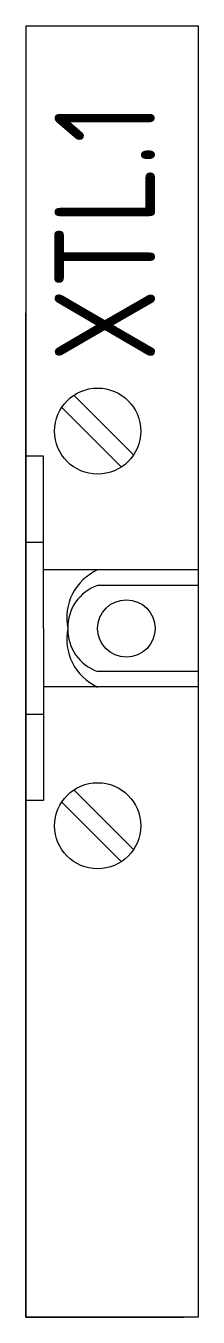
# Model space of a CAD drawing. Header units: millimetres. Extents: x 3520 to 8864, y 403 to 1747.
# Drawn here: x 5970.61 to 5976.61, y 1235.3 to 1280.3 of the extents above; entities that cross this region are included whole.
import ezdxf

# ---------------------------------------------------------------- set-up
doc = ezdxf.new("R2010")
doc.units = ezdxf.units.MM
doc.layers.add('Стерка', color=7, linetype='Continuous', lineweight=15)
doc.styles.add('ГОСТ В', font='GOST_0.TTF', dxfattribs={"height": 3.5})

msp = doc.modelspace()

# ---------------------------------------------------------------- linework, layer by layer
at = {"layer": 'Стерка', "color": 7}
for p, q in [((5970.611, 1280.297, 1518.358), (5970.611, 1235.297, 1518.358)), ((5970.611, 1280.297, 1518.358), (5970.611, 1235.297, 1518.358)), ((5970.611, 1280.297, 1518.358), (5976.611, 1280.297, 1518.358)), ((5976.611, 1280.297, 1518.358), (5976.611, 1235.297, 1518.358)), ((5976.611, 1280.297, 1518.358), (5976.611, 1235.297, 1518.358)), ((5970.611, 1275.297, 1518.358), (5970.611, 1240.297, 1518.358)), ((5970.611, 1275.297, 1518.358), (5970.611, 1240.297, 1518.358)), ((5970.611, 1235.297, 1518.358), (5970.611, 1270.297, 1518.358)), ((5970.611, 1235.297, 1518.358), (5970.611, 1270.297, 1518.358)), ((5972.284, 1267.424, 1518.358), (5974.362, 1265.346, 1518.358)), ((5971.859, 1267, 1518.358), (5973.938, 1264.922, 1518.358)), ((5971.224, 1265.297, 1518.358), (5970.611, 1265.297, 1518.358)), ((5971.224, 1262.297, 1518.358), (5971.224, 1265.297, 1518.358)), ((5970.611, 1252.797, 1518.358), (5970.611, 1262.797, 1518.358)), ((5970.611, 1252.797, 1518.358), (5970.611, 1262.797, 1518.358)), ((5971.224, 1262.297, 1518.358), (5970.611, 1262.297, 1518.358)), ((5971.224, 1259.297, 1518.358), (5971.224, 1262.297, 1518.358)), ((5976.611, 1261.338, 1518.358), (5971.224, 1261.338, 1518.358)), ((5976.611, 1260.797, 1518.358), (5973.111, 1260.797, 1518.358)), ((5971.224, 1259.297, 1518.358), (5971.224, 1256.297, 1518.358)), ((5970.611, 1257.797, 1518.358), (5970.611, 1247.797, 1518.358)), ((5970.611, 1257.797, 1518.358), (5970.611, 1247.797, 1518.358)), ((5976.611, 1257.797, 1518.358), (5973.111, 1257.797, 1518.358)), ((5976.611, 1257.257, 1518.358), (5971.224, 1257.257, 1518.358)), ((5971.224, 1256.297, 1518.358), (5970.611, 1256.297, 1518.358)), ((5971.224, 1256.297, 1518.358), (5971.224, 1253.297, 1518.358)), ((5971.224, 1253.297, 1518.358), (5970.611, 1253.297, 1518.358)), ((5974.362, 1251.594, 1518.358), (5972.284, 1253.673, 1518.358)), ((5973.938, 1251.17, 1518.358), (5971.859, 1253.248, 1518.358)), ((5976.611, 1235.297, 1518.358), (5970.611, 1235.297, 1518.358)), ((5970.611, 1235.297, 1518.358), (5976.111, 1235.297, 1518.358))]:
    msp.add_line(p, q, dxfattribs=at)
for centre, radius in [((5973.111, 1266.173, 1518.358), 1.5), ((5974.111, 1259.297, 1518.358), 1), ((5974.111, 1259.297, 1518.358), 1), ((5973.111, 1252.421, 1518.358), 1.5)]:
    msp.add_circle(centre, radius, dxfattribs=at)
for centre, radius, start, end in [((5973.865, 1259.671, 1518.358), 1.829, 114.3386, 191.802), ((5973.61, 1259.344, 1518.358), 1.537, 108.9686, 181.7422), ((5973.865, 1258.923, 1518.358), 1.829, 168.198, 245.6614), ((5973.61, 1259.25, 1518.358), 1.537, 178.2578, 251.0314)]:
    msp.add_arc(centre, radius, start, end, dxfattribs=at)

# ---------------------------------------------------------------- texts
at = {"layer": 'Стерка', "color": 7, "insert": (5971.61, 1268.595, 1518.358), "char_height": 3.5, "attachment_point": 1, "rotation": 90, "style": 'ГОСТ В'}
msp.add_mtext_dynamic_manual_height_columns('XTL.1', width=5, gutter_width=17.5, heights=[0], dxfattribs=at)

doc.saveas('drawing.dxf')
